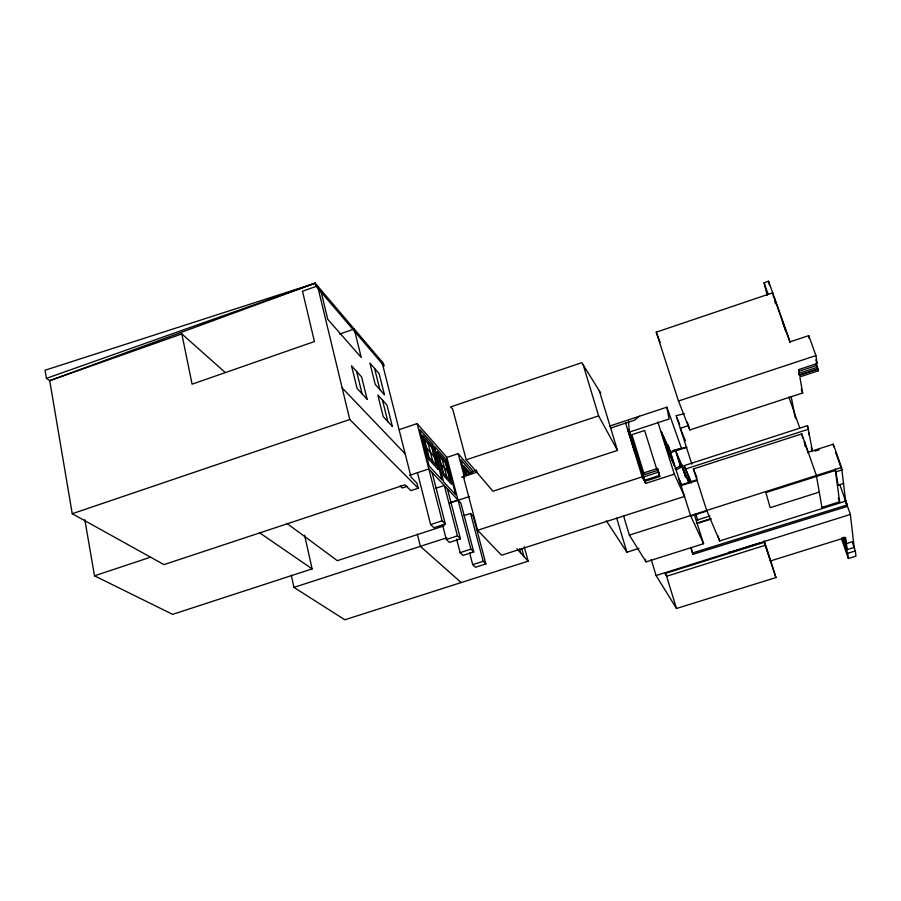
<?xml version="1.0" encoding="UTF-8"?>
<svg xmlns="http://www.w3.org/2000/svg" width="901" height="901" viewBox="0 0 901 901"><rect width="100%" height="100%" fill="white"/><g stroke="black" fill="none" stroke-linecap="round" stroke-linejoin="round"><path stroke-width="1.35" d="M639.541 416.206L634.529 420.17L610.596 428.076M675.052 468.61L681.302 465.502L688.634 482.317M676.054 469.849L681.922 466.921M315.226 283.173L49.713 380.661L46.424 378.364L45.05 370.232L315.226 283.173L383.398 363.362L384.04 365.885L315.902 285.966L315.226 283.173L46.424 378.364M225.363 372.597L181.822 333.911L49.713 380.661L72.249 513.716L163.959 564.623L404.921 484.806L410.856 490.64L418.222 488.207L416.938 483.094L411.081 477.181L381.878 361.571M317.546 285.899L302.499 291.226L314.426 341.558L192.093 384.175L181.822 333.911M339.711 334.057L354.206 329.011L361.256 357.483L327.761 319.337L321.207 292.183M473.171 471.2L458.181 453.642L446.919 457.393L417.095 423.583L399.301 429.642M72.249 513.716L349.768 419.506L418.222 488.207M767.179 295.28L764.071 282.756L768.587 281.225L790.132 341.817L808.749 335.623L815.946 355.568L817.072 363.531L798.579 369.624L799.502 374.94L817.838 368.903M798.601 371.426L816.982 365.378L817.545 366.887L818.108 370.874L799.84 376.888L802.633 392.994L689.817 429.935L678.476 401.013L656.243 332.165L772.709 292.814L773.644 297.724M84.829 519.697L94.492 575.807L150.535 557.178M409.471 475.345L428.797 468.925L460.918 503.175L473.746 551.953L463.013 555.41L460.118 552.651L456.57 539.023M466.211 459.792L598.624 415.879L617.455 450.41L492.892 491.225L466.211 459.792L452.651 408.986L450.523 406.959L581.809 362.675L600.821 393.309M407.117 486.349L402.206 487.97L400.202 486.022M678.476 401.013L815.946 355.568M476.584 470.04L461.627 477.248L477.586 471.978M609.752 426.049L666.853 407.184L681.494 448.439L669.488 452.347M435.791 488.297L444.328 485.481L457.438 535.892L460.445 538.854L449.396 542.436L446.322 539.508L442.459 524.517M817.263 367.315L817.545 369.297L799.277 375.3L798.939 373.352L817.263 367.315L815.934 363.632M450.038 502.724L458.035 500.1M450.162 502.848L469.556 496.496M688.251 425.677L680.311 428.279L685.458 440.871M430.633 524.562L442.121 520.812L445.342 523.977L433.933 527.704L430.633 524.562L417.478 472.687M464.083 515.563L470.559 513.457L473.284 516.352L485.887 563.902L475.446 567.258L472.71 564.645L469.579 552.696M304.606 535.239L312.129 568.88L172.598 614.358L94.492 575.807M444.261 525.812L337.323 560.67L286.721 523.244M670.344 452.64L686.72 447.301M643.686 478.499L644.204 479.501L642.323 473.397L657.493 468.464L659.836 476.494L644.587 481.427L645.634 483.42L674.331 474.14L684.535 496.428L501.519 555.219L477.609 530.261L463.317 476.336M291.282 575.187L293.94 587.396L446.873 537.739M656.93 469.849L658 469.5M644.283 480.458L642.672 475.232L657.888 470.288L658.394 471.313M446.322 539.508L457.438 535.892M477.609 530.261L642.188 476.866L644.057 480.413L659.329 475.469L659.836 476.494M644.057 480.413L643.044 477.147L658.304 472.203L658.8 473.216M691.304 483.06L684.174 465.637L807.487 425.666L812.556 451.277M685.278 469.106L808.704 429.135M805.246 446.637L804.3 441.524L808.411 453.259L808.22 452.212L833.279 444.216L841.568 467.439L845.679 501.125L719.64 540.949L706.711 510.428L693.376 468.948L801.789 433.865L816.351 475.424L822.129 508.569M460.118 552.651L470.908 549.159L473.746 551.953M680.852 484.986L696.878 479.816M682.462 485.166L697.126 480.436M815.101 451.108L819.122 449.813M472.71 564.645L483.218 561.278L485.887 563.902M524.213 546.772L528.166 561.143L344.846 619.775L293.94 587.396M623.492 515.563L629.371 535.115L841.568 467.439M690.819 516.16L706.958 511.013M696.518 520.237L709.887 515.98M698.861 522.985L710.9 519.145M606.35 520.801L626.905 552.223L638.955 548.394M837.412 485.425L843.527 483.488M819.257 492.092L770.175 507.68L765.873 492.599L835.385 470.412L839.631 501.801L821.926 507.398M629.371 535.115L646.062 561.886L703.58 543.697L694.288 514.46M651.198 559.465L656.086 575.536L850.364 514.426L839.8 484.58M759.734 543.01L728.988 552.685L728.729 552.054M696.293 523.222L710.99 518.616M853.484 541.4L846.399 543.607L844.091 537.064M843.099 537.976L847.199 549.61L854.182 547.436L850.364 514.426M855.364 550.939L855.95 556.131L848.37 558.485L847.683 553.327L855.364 550.939L852.571 543.044M656.086 575.536L676.482 608.479L775.964 577.564L764.386 541.478M690.808 547.785L692.441 552.977L847.188 504.943L844.496 497.352M692.441 552.977L693.094 554.284L847.368 506.407L845.679 501.125M673.047 450.297L686.596 447.211M684.287 413.784L676.054 415.643L679.613 424.394M259.409 532.671L312.129 568.88M461.177 582.564L420.362 546.344L417.298 534.124M342.132 387.88L405.18 453.834M426.781 448.338L434.068 456.39M441.299 464.578L447.639 471.583M516.96 548.788L528.166 561.143M437.357 451.874L445.477 460.974L451.57 484.242L443.517 475.503L437.334 451.784M468.148 472.89L465.22 469.511L466.853 475.627M470.232 473.284L463.632 465.648L466.155 475.142M472.135 472.71L460.94 459.69L465.175 475.615M664.487 572.698L666.594 576.257L765.231 545.274L764.003 541.445M643.044 477.147L643.573 478.161M642.672 475.232L643.201 476.246M643.325 476.652L643.855 477.654M642.323 473.397L642.852 474.422L629.135 429.968M636.647 454.825L634.158 449.959L628.301 430.993L630.846 436.005M632.378 443.911L633.178 445.477M632.66 444.812L633.459 446.378M633.696 446.626L634.586 448.36M632.93 445.68L633.73 447.245M634.022 447.696L634.912 449.419M633.189 446.547L633.989 448.112M634.36 448.754L635.239 450.489M633.538 447.651L634.327 449.216M634.687 449.824L635.565 451.547M633.808 448.529L634.597 450.083M630.745 438.618L631.556 440.206M631.038 439.564L631.849 441.141M632.063 441.332L632.952 443.078M632.401 442.425L633.29 444.17M631.387 440.69L632.187 442.267M632.739 443.517L633.628 445.252M631.702 441.704L632.502 443.281M632.074 442.909L632.874 444.475M633.2 445.004L634.079 446.738M629.011 432.976L629.81 434.575M629.348 434.079L630.159 435.667M630.599 436.568L631.488 438.325M629.709 435.239L630.509 436.827M631.049 438.021L631.939 439.778M629.968 436.084L630.768 437.672M630.227 436.929L631.027 438.517M631.567 439.733L632.457 441.479M630.486 437.773L631.297 439.361M703.58 543.697L690.549 515.586L668.238 445.026M678.971 479.05L681.573 484.794M662.562 435.341L665.895 442.785M667.067 445.421L670.265 452.595M689.141 481.9L675.671 450.905L680.66 466.56M684.174 465.637L691.326 482.238M693.376 468.948L697.059 477.812M656.243 332.165L660.163 342.357M815.788 359.961L817.072 363.531M817.545 369.297L818.108 370.874M835.452 451.964L841.872 469.95L835.599 471.955L834.686 469.387M835.396 469.151L838.11 485.211M790.019 342.515L774.443 298.479L775.446 303.75M782.293 321.488L785.909 331.669M844.597 498.625L847.368 506.407M798.939 373.352L799.502 374.94M764.071 282.756L768.181 294.345M801.259 389.119L802.633 392.994M838.257 497.938L839.631 501.801M842.142 537.537L847.683 553.327M841.511 538.967L848.37 558.485M788.859 396.981L799.671 427.84M763.98 540.938L770.625 560.906L845.588 537.48L847.199 549.61M775.964 577.564L764.251 542.334L665.704 573.329L676.482 608.479M687.294 422.13L689.817 429.935M717.962 535.746L719.64 540.949M677.011 417.996L691.844 464.173M688.116 479.535L688.95 482.125M687.857 478.949L689.107 482.846M681.888 465.209L685.706 477.17M681.629 464.612L685.447 476.595M676.324 452.415L680.593 465.806M695.797 514.122L697.858 520.575M679.253 479.659L681.133 485.594M667.517 445.353L672.923 462.416M663.136 435.6L668.677 453.113M657.843 421.995L674.331 474.14M691.056 547.808L693.094 554.284M657.493 468.464L658.518 471.719M657.888 470.288L658.913 473.566M658.304 472.203L659.329 475.469M656.525 468.543L644.643 430.498L631.905 434.687L644.057 474.027M644.215 478.814L645.634 483.42M629.585 433.505L635.408 452.403M625.519 422.794L642.188 476.866M599.368 390.978L617.455 450.41M645.251 559.239L646.062 561.886M583.24 364.973L598.624 415.879M616.712 518.165L626.905 552.223M521.758 548.529L523.943 556.48M519.607 548.9L520.71 552.91M458.181 453.642L464.578 477.744M470.559 513.457L483.218 561.278M446.795 457.246L470.908 549.159M442.211 459.364L446.783 476.899M447.392 488.747L460.445 538.854M428.121 443.416L432.784 461.413M432.03 472.361L445.342 523.977M417.152 423.639L442.121 520.812M374.557 368.419L379.85 389.559M382.463 400.145L387.835 421.623M356.616 371.426L362.123 393.816M318.222 288.68L349.768 419.506M768.587 281.225L769.308 284.964M791.168 396.541L795.38 418.222M666.853 407.184L669.094 419.021L629.292 432.12L628.481 421.15M801.789 433.865L802.554 437.965M807.487 425.666L808.186 429.698M808.659 432.39L809.132 435.082M811.249 447.2L811.711 449.892M808.749 335.623L809.154 338.348M833.279 444.216L833.616 446.828M455.613 494.717L443.619 481.855L434.44 446.22L446.569 459.904L455.613 494.717M367.101 399.166L357.044 388.365L351.514 365.806L361.628 376.956L367.101 399.166M392.363 426.477L383.24 416.679L377.834 395.032L387.013 405.157L392.363 426.477M441.929 479.782L429.18 466.099L419.855 429.518L432.739 444.047L441.929 479.782M438.089 469.41L428.989 459.521L422.704 435.16L431.872 445.454L438.089 469.41M449.926 480.323L443.607 473.419L439.012 455.782L445.364 462.889L449.926 480.323M436.388 465.355L429.124 457.426L424.45 439.305L431.748 447.47L436.388 465.355M384.412 394.661L375.21 384.378L369.894 363.069L379.141 373.667L384.412 394.661M635.892 452.617L630.238 435.397L635.892 452.617M670.254 456.548L666.977 449.272L661.458 431.827L664.792 439.316L670.254 456.548M674.489 465.896L671.335 458.879L665.895 441.727L669.116 448.935L674.489 465.896"/></g></svg>
